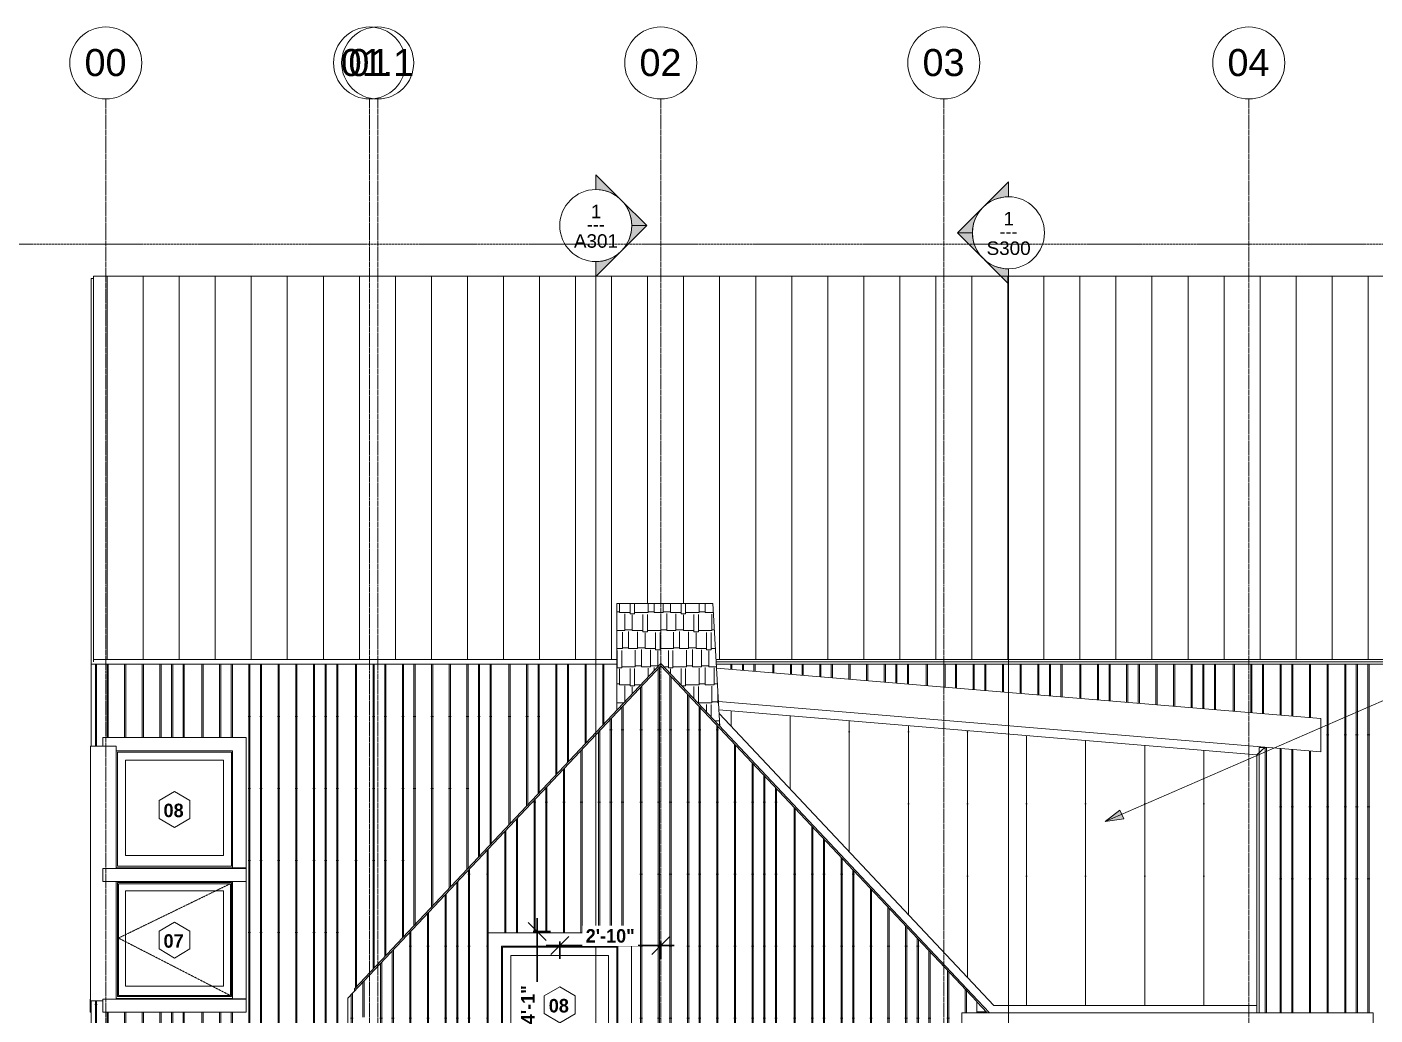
# Model space of a CAD drawing. Header units: inches. Extents: x -3219 to -1869, y -243 to 478.
# Drawn here: x -2738.7 to -2289.7, y 148.9 to 478.1 of the extents above; entities that cross this region are included whole.
import ezdxf

# ---------------------------------------------------------------- set-up
doc = ezdxf.new("R2010")
doc.units = ezdxf.units.IN
doc.header["$MEASUREMENT"] = 0
for name, pattern in [('Aligning Line 1_8_', [0.25, 0.125, -0.125]), ('Dash 1_16_', [0.12499999999999999, 0.06249999999999999, -0.06249999999999999]), ('Grid Line 1_2_', [0.8749999999999999, 0.4999999999999999, -0.125, 0.125, -0.125])]:
    doc.linetypes.add(name, pattern=pattern)
for name, color, linetype, lineweight in [('A-ANNO-DIMS-1', 211, 'Continuous', 30), ('A-FLOR', 192, 'Continuous', 18), ('A-GLAZ', 151, 'Continuous', 18), ('A-GLAZ-1', 151, 'Dash 1_16_', 9), ('A-GLAZ-2', 151, 'Continuous', 9), ('A-GLAZ-CWMG', 51, 'Continuous', 9), ('A-GLAZ-IDEN', 152, 'Continuous', 9), ('A-ROOF', 132, 'Continuous', 18), ('A-ROOF-PATT-1', 132, 'Continuous', 9), ('A-WALL', 113, 'Continuous', 18), ('A-WALL-PATT-1', 111, 'Continuous', 9), ('G-ANNO-SYMB', 111, 'Aligning Line 1_8_', 9), ('G-ANNO-SYMB-1', 111, 'Continuous', 9), ('G-ANNO-TEXT', 231, 'Continuous', 9), ('I-WALL', 2, 'Continuous', 18), ('S-GRID-1', 1, 'Grid Line 1_2_', 9), ('S-GRID-IDEN', 1, 'Continuous', 9)]:
    doc.layers.add(name, color=color, linetype=linetype, lineweight=lineweight)
doc.styles.add('Arial', font='arial.ttf', dxfattribs={"height": 8.999999999999993})
doc.styles.add('Arial_1', font='arial.ttf', dxfattribs={"height": 4.499999999999996})
doc.styles.add('Century Gothic', font='ufonts.com_century-gothic.ttf', dxfattribs={"height": 4.499999999999996})
doc.styles.add('Century Gothic_B', font='GOTHICB.TTF', dxfattribs={"height": 4.499999999999996})
doc.dimstyles.new('OD__1__Tol__', dxfattribs={"dimscale": 12, "dimtxt": 4.698757213728865, "dimasz": 0.5, "dimexe": 0.375, "dimexo": 0.2500000000000001, "dimgap": 0.06250000000000001, "dimtad": 1, "dimdec": 0, "dimzin": 3, "dimdsep": 46, "dimlunit": 4, "dimtxsty": 'Century Gothic_B', "dimblk1": 'OBLIQUE', "dimblk2": 'OBLIQUE', "dimsah": 1, "dimcen": 0.09, "dimdle": 0.375, "dimazin": 0, "dimtfac": 1, "dimtdec": 4, "dimtix": 1, "dimtmove": 0, "dimatfit": 3, "dimfxl": 1, "dimtvp": 1, "dimtfill": 1, "dimfrac": 2, "dimtolj": 1, "dimtzin": 0, "dimlwd": 30, "dimlwe": 30, "dimarcsym": 2})

# ---------------------------------------------------------------- blocks, each defined once
blk = doc.blocks.new('Walls 1 - Walls 1-1121987-BUILDING ELEVATION - WEST')
at = {"layer": 'A-WALL-PATT-1'}
h = blk.add_hatch(dxfattribs=at)
h.set_pattern_fill('FP_8', color=256, style=0, pattern_type=2)
h.set_pattern_definition([(0, (-2538.337, 151), (12.75, 6), [3, -2.5, 3.5, -1.5, -6.5]), (0, (-2538.337, 151), (12.75, 6), [-10.5, 4.5, -2]), (0, (-2535.337, 151.25), (12.75, 6), [2.5, -9.5, 2, -3]), (0, (-2529.337, 150.625), (12.75, 6), [1.5, -15.5]), (90, (-2538.337, 151), (-4.25, 6), [5.75, -18.25]), (90, (-2535.337, 151), (-4.25, 6), [5.625, -18.375]), (90, (-2532.837, 151), (-4.25, 6), [5.25, -18.75]), (90, (-2529.337, 150.625), (-4.25, 6), [5.75, -18.25]), (90, (-2527.837, 150.625), (-4.25, 6), [5.75, -18.25]), (90, (-2523.337, 151), (-4.25, 6), [5.5, -18.5])])
h.paths.add_polyline_path([(-2507.939870554211, 245.1073607175279), (-2510.211683847682, 286.0000000000002), (-2542.256589847803, 286.0000000000002), (-2542.256589847803, 250.4617309669246), (-2527.617933847782, 266.0153029669469), (-2512.512193514933, 249.9654538632954)], flags=0)
at = {"layer": 'A-WALL'}
for p, q in [((-2542.256589847802, 286.0000000000001), (-2510.211683847681, 286.0000000000001)), ((-2542.256589847802, 286.0000000000001), (-2542.256589847802, 250.4617309669246)), ((-2510.211683847681, 286.0000000000001), (-2507.939870554211, 245.1073607175276))]:
    blk.add_line(p, q, dxfattribs=at)
blk = doc.blocks.new('Rectangular Mullion - Profile_Polycarbonate_Lower-2020522-BUILDING ELEVATION - WEST')
at = {"layer": 'A-GLAZ-CWMG'}
for p, q in [((-2416.650625383913, 152.1249999999997), (-2329.08668384768, 152.1249999999997)), ((-2329.08668384768, 152.1249999999997), (-2329.08668384768, 149.6249999999997))]:
    blk.add_line(p, q, dxfattribs=at)
blk = doc.blocks.new('Rectangular Mullion - Profile_Polycarbonate_right-2020525-BUILDING ELEVATION - WEST')
at = {"layer": 'A-GLAZ-CWMG'}
for p, q in [((-2326.33668384768, 238.2037371030436), (-2329.08668384768, 235.6733716787371)), ((-2326.33668384768, 238.2037371030436), (-2326.33668384768, 149.6249999999998)), ((-2329.08668384768, 149.6249999999998), (-2329.08668384768, 235.6733716787371))]:
    blk.add_line(p, q, dxfattribs=at)
blk = doc.blocks.new('Rectangular Mullion - Profile_Polycarbonate_Upper and left-2452946-BUILDING ELEVATION - WEST')
at = {"layer": 'A-GLAZ-CWMG'}
for p, q in [((-2328.336683847748, 238.0984028018148), (-2325.836683847748, 238.0984028018148)), ((-2328.336683847748, 149.6249999999998), (-2328.336683847748, 238.0984028018148)), ((-2325.836683847748, 238.0984028018148), (-2325.836683847748, 149.6249999999998))]:
    blk.add_line(p, q, dxfattribs=at)
blk = doc.blocks.new('Rectangular Mullion - Profile_Polycarbonate_Upper and left-2020523-BUILDING ELEVATION - WEST')
at = {"layer": 'A-GLAZ-CWMG'}
for q in [(-2508.245197615797, 250.6032478260803), (-2326.33668384768, 238.2037371030436)]:
    blk.add_line((-2329.08668384768, 235.673371678737), q, dxfattribs=at)
blk = doc.blocks.new('Rectangular Mullion - Profile_Polycarbonate_Lower-2020524-BUILDING ELEVATION - WEST')
at = {"layer": 'A-GLAZ-CWMG'}
for p, q in [((-2508.176768695962, 249.3715272690512), (-2416.650625383913, 152.1249999999997)), ((-2418.074119290655, 149.6249999999998), (-2425.64918384768, 157.6735060918387))]:
    blk.add_line(p, q, dxfattribs=at)
blk = doc.blocks.new('Window-Picture-Andersen-A_Series - 39-1_4_ x 39-1_4_-2458052-BUILDING ELEVATION - WEST')
at = {"layer": 'A-GLAZ-2'}
for p, q in [((-2580.649183847682, 171.8750000000059), (-2541.899183847683, 171.8750000000059)), ((-2580.649183847682, 132.8750000000059), (-2580.649183847682, 171.8750000000059)), ((-2580.649183847682, 132.7426903449677), (-2580.649183847682, 171.8750000000059)), ((-2580.649183847682, 171.8750000000059), (-2541.899183847682, 171.8750000000059)), ((-2580.274183847682, 171.5000000000059), (-2542.274183847682, 171.5000000000059)), ((-2580.274183847682, 133.5000000000051), (-2580.274183847682, 171.5000000000059)), ((-2542.274183847682, 171.5000000000059), (-2542.274183847682, 133.5000000000051)), ((-2541.899183847683, 171.8750000000059), (-2541.899183847683, 132.8750000000059)), ((-2541.899183847682, 171.8750000000059), (-2541.899183847682, 132.7426903449677)), ((-2577.586683847682, 136.9882812500047), (-2577.586683847682, 168.8125000000059)), ((-2577.586683847682, 168.8125000000059), (-2544.961683847682, 168.8125000000059)), ((-2544.961683847682, 168.8125000000059), (-2544.961683847682, 136.9882812500047)), ((-2544.961683847682, 136.9882812500047), (-2577.586683847682, 136.9882812500047)), ((-2580.649183847682, 132.7426903449677), (-2585.149183847682, 132.7426903449677)), ((-2585.149183847682, 132.6875000000059), (-2585.149183847682, 132.7205613088889)), ((-2585.149183847682, 128.3750000000055), (-2585.149183847682, 132.6875000000059)), ((-2585.149183847682, 132.6875000000059), (-2537.399183847682, 132.6875000000059)), ((-2541.899183847683, 132.8750000000059), (-2580.649183847682, 132.8750000000059)), ((-2542.274183847682, 133.5000000000051), (-2580.274183847682, 133.5000000000051)), ((-2537.399183847682, 132.7426903449677), (-2541.899183847682, 132.7426903449677)), ((-2537.399183847682, 132.7205613088889), (-2537.399183847682, 132.6875000000059)), ((-2537.399183847682, 132.6875000000059), (-2537.399183847682, 128.3750000000055)), ((-2537.399183847682, 128.3750000000055), (-2585.149183847682, 128.3750000000055))]:
    blk.add_line(p, q, dxfattribs=at)
blk = doc.blocks.new('Window-Picture-Andersen-A_Series - 39-1_4_ x 39-1_4_-2457850-BUILDING ELEVATION - WEST')
at = {"layer": 'A-GLAZ-2'}
for p, q in [((-2717.586683847679, 154.2610204361861), (-2717.649183847679, 154.2499999998918)), ((-2717.649183847679, 154.2499999998918), (-2717.649183847679, 149.9374999998914)), ((-2717.649183847679, 149.9374999998914), (-2717.336683847679, 149.9374999998914))]:
    blk.add_line(p, q, dxfattribs=at)
blk = doc.blocks.new('Window-Casement-Andersen-A_Series - ACW3434-V14-BUILDING ELEVATION - WEST')
at = {"layer": 'A-GLAZ-1'}
for p, q in [((-2670.93043384768, 192.7046020861141), (-2708.228785933901, 174.5835510430025)), ((-2708.228785933901, 174.5835510430025), (-2670.93043384768, 155.4193979136687))]:
    blk.add_line(p, q, dxfattribs=at)
at = {"layer": 'A-GLAZ-2'}
for p, q in [((-2665.711683847679, 197.9374999998919), (-2708.961683847679, 197.9374999998919)), ((-2665.711683847679, 197.9374999998919), (-2708.961683847679, 197.9374999998919)), ((-2665.711683847679, 197.8051903448548), (-2665.711683847679, 197.9374999998919)), ((-2665.711683847679, 197.9374999998919), (-2665.711683847679, 197.8051903448548)), ((-2670.211683847679, 193.4374999998918), (-2670.211683847679, 154.4374999998917)), ((-2670.211683847679, 193.4374999998918), (-2670.211683847679, 154.3051903448534)), ((-2665.711683847679, 154.3051903448533), (-2665.711683847679, 193.4374999998926)), ((-2665.711683847679, 193.4374999998926), (-2665.711683847679, 154.3051903448534)), ((-2708.586683847679, 193.0624999998919), (-2670.586683847679, 193.0624999998919)), ((-2708.586683847679, 155.0624999998909), (-2708.586683847679, 193.0624999998919)), ((-2670.930433847679, 192.7046020861141), (-2708.228785933901, 192.7046020861141)), ((-2708.228785933901, 192.7046020861141), (-2708.228785933901, 155.4193979136687)), ((-2705.899183847679, 158.5507812498906), (-2705.899183847679, 190.3749999998918)), ((-2705.899183847679, 190.3749999998918), (-2673.27418384768, 190.3749999998918)), ((-2673.27418384768, 190.3749999998918), (-2673.27418384768, 158.5507812498906)), ((-2670.930433847679, 155.4193979136687), (-2670.930433847679, 192.7046020861141)), ((-2670.586683847679, 193.0624999998919), (-2670.586683847679, 155.0624999998909)), ((-2673.27418384768, 158.5507812498906), (-2705.899183847679, 158.5507812498906)), ((-2713.461683847679, 149.9374999998912), (-2713.461683847679, 154.2499999998916)), ((-2713.461683847679, 154.2499999998916), (-2665.711683847679, 154.2499999998916)), ((-2670.211683847679, 154.4374999998917), (-2708.961683847679, 154.4374999998917)), ((-2670.586683847679, 155.0624999998909), (-2708.586683847679, 155.0624999998909)), ((-2708.228785933901, 155.4193979136687), (-2670.930433847679, 155.4193979136687)), ((-2665.711683847679, 154.3051903448534), (-2670.211683847679, 154.3051903448534)), ((-2665.711683847679, 154.3051903448534), (-2665.711683847679, 154.2499999998916)), ((-2665.711683847679, 154.2499999998916), (-2665.711683847679, 149.9374999998912)), ((-2665.711683847679, 149.9374999998912), (-2713.461683847679, 149.9374999998912))]:
    blk.add_line(p, q, dxfattribs=at)
blk = doc.blocks.new('Window-Picture-Andersen-A_Series - 39-1_4_ x 39-1_4_-V15-BUILDING ELEVATION - WEST')
at = {"layer": 'A-GLAZ-2'}
for p, q in [((-2713.461683847679, 241.4374999998931), (-2713.461683847679, 238.4999999998936)), ((-2665.711683847679, 241.4374999998931), (-2713.461683847679, 241.4374999998931)), ((-2713.461683847679, 238.4999999998936), (-2713.461683847679, 241.4374999998931)), ((-2665.711683847679, 241.4374999998931), (-2713.461683847679, 241.4374999998931)), ((-2665.711683847679, 197.8051903448548), (-2665.711683847679, 241.4374999998931)), ((-2665.711683847679, 241.4374999998931), (-2665.711683847679, 197.8051903448548)), ((-2708.961683847679, 236.937499999893), (-2670.21168384768, 236.937499999893)), ((-2708.961683847679, 236.937499999893), (-2670.211683847679, 236.937499999893)), ((-2708.586683847679, 236.562499999893), (-2670.586683847679, 236.562499999893)), ((-2708.586683847679, 198.5624999998921), (-2708.586683847679, 236.562499999893)), ((-2705.899183847679, 202.0507812498918), (-2705.899183847679, 233.8749999998929)), ((-2705.899183847679, 233.8749999998929), (-2673.27418384768, 233.8749999998929)), ((-2673.27418384768, 233.8749999998929), (-2673.27418384768, 202.0507812498918)), ((-2670.586683847679, 236.562499999893), (-2670.586683847679, 198.5624999998921)), ((-2670.21168384768, 236.937499999893), (-2670.21168384768, 197.937499999893)), ((-2670.211683847679, 236.937499999893), (-2670.211683847679, 197.8051903448548)), ((-2713.461683847679, 193.4374999998926), (-2713.461683847679, 197.749999999893)), ((-2713.461683847679, 197.749999999893), (-2665.711683847679, 197.749999999893)), ((-2670.21168384768, 197.937499999893), (-2708.961683847679, 197.937499999893)), ((-2670.586683847679, 198.5624999998921), (-2708.586683847679, 198.5624999998921)), ((-2673.27418384768, 202.0507812498918), (-2705.899183847679, 202.0507812498918)), ((-2665.711683847679, 197.8051903448548), (-2670.211683847679, 197.8051903448548)), ((-2665.711683847679, 197.8051903448548), (-2665.711683847679, 197.749999999893)), ((-2665.711683847679, 197.749999999893), (-2665.711683847679, 193.4374999998926)), ((-2665.711683847679, 193.4374999998926), (-2713.461683847679, 193.4374999998926))]:
    blk.add_line(p, q, dxfattribs=at)
blk = doc.blocks.new('Rectangular Mullion - Stud - Vertical-1967733-BUILDING ELEVATION - WEST')
at = {"layer": 'A-GLAZ-CWMG'}
blk.add_line((-2422.336683847679, 153.3405467441818), (-2418.842610173107, 149.6249999999998), dxfattribs=at)
blk = doc.blocks.new('Walls 4 - Walls 2-1996288-BUILDING ELEVATION - WEST')
at = {"layer": 'A-WALL'}
for p, q in [((-2717.586683847679, 238.4999999998936), (-2708.961683847679, 238.4999999998936)), ((-2717.586683847679, 153.6250000000009), (-2717.586683847679, 238.4999999998936)), ((-2708.961683847679, 197.749999999893), (-2708.961683847679, 238.4999999998936)), ((-2708.961683847679, 154.2499999998915), (-2708.961683847679, 193.4374999998925)), ((-2713.461683847679, 153.6250000000009), (-2717.586683847679, 153.6250000000009))]:
    blk.add_line(p, q, dxfattribs=at)
blk = doc.blocks.new('Grid - Grid Head - Circle-50561-BUILDING ELEVATION - WEST')
at = {"layer": 'S-GRID-IDEN'}
for start, end in [(0, 180), (180, 359.9999999999991)]:
    blk.add_arc((-2527.617933847781, 466.144851089382), 12, start, end, dxfattribs=at)
blk = doc.blocks.new('Section - Section Head - Filled-22785-BUILDING ELEVATION - WEST')
at = {"layer": 'G-ANNO-SYMB-1'}
h = blk.add_hatch(color=256, dxfattribs=at)
edge = h.paths.add_edge_path(flags=0)
edge.add_line((-2792.746510440414, -216.7579785171439), (-2800.798738118733, -208.7057508388254))
edge.add_line((-2800.798738118733, -208.7057508388254), (-2800.798738118733, -213.6606957918207))
edge.add_arc((-2800.798738118733, -225.6763135873026), 12.01561779548195, 47.92160497537708, 90.0000000000004, ccw=False)
h = blk.add_hatch(color=256, dxfattribs=at)
edge = h.paths.add_edge_path(flags=0)
edge.add_arc((-2800.798738118733, -225.6763135873026), 11.99999999999997, -2.2737367544323206e-13, 45.000000000000114, ccw=False)
edge.add_line((-2788.798738118733, -225.6763135873026), (-2783.828175370255, -225.6763135873026))
edge.add_line((-2783.828175370255, -225.6763135873026), (-2792.313456744494, -217.191032213064))
h = blk.add_hatch(color=256, dxfattribs=at)
edge = h.paths.add_edge_path(flags=0)
edge.add_line((-2792.313456744494, -234.1615949615411), (-2783.828175370255, -225.6763135873026))
edge.add_line((-2783.828175370255, -225.6763135873026), (-2788.798738118733, -225.6763135873026))
edge.add_arc((-2800.798738118733, -225.6763135873025), 12.0000000000001, 314.99999999999983, 359.9999999999996, ccw=False)
h = blk.add_hatch(color=256, dxfattribs=at)
edge = h.paths.add_edge_path(flags=0)
edge.add_arc((-2800.798738118733, -225.6763135873027), 12.01561779548175, 269.9999999999998, 312.07839502462355, ccw=False)
edge.add_line((-2800.798738118733, -237.6919313827844), (-2800.798738118733, -242.6468763357797))
edge.add_line((-2800.798738118733, -242.6468763357797), (-2792.746510440414, -234.5946486574612))
for p, q in [((-2800.798738118733, -213.6606957918207), (-2800.798738118733, -208.7057508388254)), ((-2800.798738118733, -208.7057508388254), (-2792.746510440414, -216.7579785171439)), ((-2792.313456744494, -217.191032213064), (-2783.828175370255, -225.6763135873026)), ((-2783.828175370255, -225.6763135873026), (-2792.313456744494, -234.1615949615411)), ((-2788.798738118733, -225.6763135873026), (-2783.828175370255, -225.6763135873026)), ((-2783.828175370255, -225.6763135873026), (-2788.798738118733, -225.6763135873026)), ((-2792.746510440414, -234.5946486574612), (-2800.798738118733, -242.6468763357797)), ((-2800.798738118733, -242.6468763357797), (-2800.798738118733, -237.6919313827844))]:
    blk.add_line(p, q, dxfattribs=at)
for centre, radius, start, end in [((-2800.798738118733, -225.6919313827844), 12.00000000000004, 90.0000000000002, 269.9999999999998), ((-2800.798738118733, -225.6763135873026), 12.01561779548195, 47.92160497537668, 90), ((-2800.798738118733, -225.6919313827844), 12, 269.9999999999996, 90), ((-2800.798738118733, -225.6763135873026), 11.99999999999997, 359.9999999999995, 44.99999999999971), ((-2800.798738118733, -225.6763135873025), 12.0000000000001, 314.9999999999995, 359.9999999999992), ((-2800.798738118733, -225.6763135873027), 12.01561779548175, 269.9999999999994, 312.0783950246232)]:
    blk.add_arc(centre, radius, start, end, dxfattribs=at)
blk = doc.blocks.new('Window Tag - ONE-1713238-BUILDING ELEVATION - WEST')
at = {"layer": 'A-GLAZ-IDEN'}
for p, q in [((-2073.774183847682, 209.1250000000001), (-2078.916050265222, 206.0972462441989)), ((-2068.638442965538, 206.0996430783892), (-2073.774183847682, 209.1250000000001)), ((-2078.916050265222, 206.0972462441989), (-2078.916050265222, 200.1539653456594)), ((-2068.638442965538, 200.1300820502682), (-2068.638442965538, 206.0996430783893)), ((-2078.916050265222, 200.1539653456594), (-2073.774183847682, 197.1250000000001)), ((-2073.774183847682, 197.1250000000001), (-2068.638442965538, 200.1300820502682))]:
    blk.add_line(p, q, dxfattribs=at)
blk = doc.blocks.new('_Oblique')
at = {"color": 0, "linetype": 'ByBlock', "lineweight": -2}
blk.add_line((-0.5, -0.5), (0.5, 0.5), dxfattribs=at)
blk = doc.blocks.new('DIMBLOCK2-BUILDING ELEVATION - WEST')
at = {"layer": 'A-ANNO-DIMS-1', "color": 0, "lineweight": 30, "transparency": 16777216}
for p, q in [((-2565.774183847682, 172.1581018549175), (-2523.117933847783, 172.1581018549175)), ((-2561.274183847682, 173.4007425420368), (-2561.274183847682, 167.6581018549175)), ((-2527.617933847783, 173.4007425420368), (-2527.617933847783, 167.6581018549175))]:
    blk.add_line(p, q, dxfattribs=at)
at = {"layer": 'Defpoints', "color": 0, "transparency": 16777216}
for p in [(-2561.274183847682, 176.4007425420368), (-2527.617933847783, 176.4007425420368), (-2527.617933847783, 172.1581018549175)]:
    blk.add_point(p, dxfattribs=at)
at = {"layer": 'A-ANNO-DIMS-1', "color": 0, "lineweight": 30, "transparency": 16777216, "xscale": 5.999999999999999, "yscale": 5.999999999999999, "zscale": 5.999999999999999, "rotation": 180}
blk.add_blockref('_Oblique', (-2561.274183847682, 172.1581018549175), dxfattribs=at)
at = {"layer": 'A-ANNO-DIMS-1', "color": 0, "lineweight": 30, "transparency": 16777216, "xscale": 5.999999999999999, "yscale": 5.999999999999999, "zscale": 5.999999999999999}
blk.add_blockref('_Oblique', (-2527.617933847783, 172.1581018549175), dxfattribs=at)
at = {"layer": 'A-ANNO-DIMS-1', "color": 0, "transparency": 16777216, "insert": (-2544.446058847732, 175.271290179661), "char_height": 4.499999999999996, "attachment_point": 5, "style": 'Century Gothic_B', "bg_fill": 3, "box_fill_scale": 1.25, "bg_fill_color": 256, "bg_fill_true_color": 13158600, "bg_fill_transparency": 0}
blk.add_mtext('\\A1;2\'-10"', dxfattribs=at)
blk = doc.blocks.new('DIMBLOCK4-BUILDING ELEVATION - WEST')
at = {"layer": 'A-ANNO-DIMS-1', "color": 0, "lineweight": 30, "transparency": 16777216}
for p, q in [((-2568.819908555216, 123.500000000005), (-2568.819908555216, 181.2500000000058)), ((-2570.062549242334, 176.7500000000058), (-2564.319908555216, 176.7500000000058)), ((-2570.062549242334, 128.000000000005), (-2564.319908555216, 128.000000000005))]:
    blk.add_line(p, q, dxfattribs=at)
at = {"layer": 'Defpoints', "color": 0, "transparency": 16777216}
for p in [(-2573.062549242334, 176.7500000000058), (-2568.819908555216, 176.7500000000058), (-2573.062549242334, 128.000000000005)]:
    blk.add_point(p, dxfattribs=at)
at = {"layer": 'A-ANNO-DIMS-1', "color": 0, "lineweight": 30, "transparency": 16777216, "xscale": 5.999999999999999, "yscale": 5.999999999999999, "zscale": 5.999999999999999}
for p, rotation in [((-2568.819908555216, 176.7500000000058), 90), ((-2568.819908555216, 128.000000000005), 270)]:
    blk.add_blockref('_Oblique', p, dxfattribs=dict(at, rotation=rotation))
at = {"layer": 'A-ANNO-DIMS-1', "color": 0, "transparency": 16777216, "insert": (-2571.876502725903, 152.3750000000061), "char_height": 4.499999999999996, "attachment_point": 5, "rotation": 90, "style": 'Century Gothic_B', "bg_fill": 3, "box_fill_scale": 1.25, "bg_fill_color": 256, "bg_fill_true_color": 13158600, "bg_fill_transparency": 0}
blk.add_mtext('\\A1;4\'-1"', dxfattribs=at)

msp = doc.modelspace()

# ---------------------------------------------------------------- hatches: boundary and pattern name
at = {"layer": 'A-ROOF-PATT-1'}
h = msp.add_hatch(dxfattribs=at)
h.set_pattern_fill('FP_26', color=256, style=0, pattern_type=2)
h.set_pattern_definition([(90, (0, -4103.64), (-12, 7.347880794884119e-16), [])])
h.paths.add_polyline_path([(-2274.428315166288, 267.3514354326579), (-2017.08668384768, 267.3514354326579), (-2017.08668384768, 395.070185432658), (-2716.58668384768, 395.070185432658), (-2716.58668384768, 267.3514354326579), (-2542.256589847803, 267.3514354326579), (-2542.256589847803, 286.0000000000002), (-2510.211683847682, 286.0000000000002), (-2509.175652482829, 267.3514354326579), (-2495.211683847682, 267.3514354326579)], flags=0)
at = {"layer": 'A-WALL-PATT-1'}
h = msp.add_hatch(dxfattribs=at)
h.set_pattern_fill('FP_24', color=256, style=0, pattern_type=2)
h.set_pattern_definition([(90, (-2516.964, 104.382), (-51.125, 3.130503380320422e-15), [24, 0, 0, 0]), (90, (-2511.464, 104.382), (-51.125, 3.130503380320422e-15), [24, 0, 0, 0]), (90, (-2511.089, 104.382), (-51.125, 3.130503380320422e-15), [24, 0, 0, 0]), (90, (-2507.589, 104.382), (-51.125, 3.130503380320422e-15), [24, 0, 0, 0]), (90, (-2507.214, 104.382), (-51.125, 3.130503380320422e-15), [24, 0, 0, 0]), (90, (-2501.714, 104.382), (-51.125, 3.130503380320422e-15), [24, 0, 0, 0]), (90, (-2501.339, 104.382), (-51.125, 3.130503380320422e-15), [24, 0, 0, 0]), (90, (-2489.964, 104.382), (-51.125, 3.130503380320422e-15), [24, 0, 0, 0]), (90, (-2489.589, 104.382), (-51.125, 3.130503380320422e-15), [24, 0, 0, 0]), (90, (-2486.089, 104.382), (-51.125, 3.130503380320422e-15), [24, 0, 0, 0]), (90, (-2485.714, 104.382), (-51.125, 3.130503380320422e-15), [24, 0, 0, 0]), (90, (-2482.214, 104.382), (-51.125, 3.130503380320422e-15), [24, 0, 0, 0]), (90, (-2481.839, 104.382), (-51.125, 3.130503380320422e-15), [24, 0, 0, 0]), (90, (-2475.964, 104.382), (-51.125, 3.130503380320422e-15), [24, 0, 0, 0]), (90, (-2475.589, 104.382), (-51.125, 3.130503380320422e-15), [24, 0, 0, 0]), (90, (-2470.089, 104.382), (-51.125, 3.130503380320422e-15), [24, 0, 0, 0]), (90, (-2469.714, 104.382), (-51.125, 3.130503380320422e-15), [24, 0, 0, 0]), (90, (-2466.214, 104.382), (-51.125, 3.130503380320422e-15), [24, 0, 0, 0]), (90, (-2495.839, 104.382), (-51.125, 3.130503380320422e-15), [24, 0, 0, 0]), (90, (-2495.464, 104.382), (-51.125, 3.130503380320422e-15), [24, 0, 0, 0])])
h.paths.add_polyline_path([(-2717.33668384768, 117.9375000000015), (-2711.336683847679, 117.9375000000015), (-2711.336683847679, 138.6249999999998), (-2632.408949248531, 138.6249999999998), (-2631.836683847735, 139.2330319883453), (-2631.836683847735, 154.5533424963766), (-2629.586683847884, 156.9439674962185), (-2629.586683847884, 157.6735060918388), (-2542.256589847803, 250.4617309669246), (-2542.256589847803, 265.8943286515071), (-2717.33668384768, 265.8943286515071), (-2717.33668384768, 238.4999999998938), (-2713.46168384768, 238.4999999998938), (-2713.46168384768, 241.4374999998933), (-2665.71168384768, 241.4374999998933), (-2665.71168384768, 149.9374999998912), (-2713.46168384768, 149.9374999998912), (-2713.46168384768, 153.625000000001), (-2717.33668384768, 153.625000000001), (-2717.33668384768, 123.2572348766329)], flags=0)
h = msp.add_hatch(dxfattribs=at)
h.set_pattern_fill('FP_11', color=256, style=0, pattern_type=2)
h.set_pattern_definition([(90, (-2421.962, 3.875), (-51.125, 3.130503380320422e-15), [24, 0, 0, 0]), (90, (-2416.462, 3.875), (-51.125, 3.130503380320422e-15), [24, 0, 0, 0]), (90, (-2416.087, 3.875), (-51.125, 3.130503380320422e-15), [24, 0, 0, 0]), (90, (-2412.587, 3.875), (-51.125, 3.130503380320422e-15), [24, 0, 0, 0]), (90, (-2412.212, 3.875), (-51.125, 3.130503380320422e-15), [24, 0, 0, 0]), (90, (-2406.712, 3.875), (-51.125, 3.130503380320422e-15), [24, 0, 0, 0]), (90, (-2406.337, 3.875), (-51.125, 3.130503380320422e-15), [24, 0, 0, 0]), (90, (-2394.962, 3.875), (-51.125, 3.130503380320422e-15), [24, 0, 0, 0]), (90, (-2394.587, 3.875), (-51.125, 3.130503380320422e-15), [24, 0, 0, 0]), (90, (-2391.087, 3.875), (-51.125, 3.130503380320422e-15), [24, 0, 0, 0]), (90, (-2390.712, 3.875), (-51.125, 3.130503380320422e-15), [24, 0, 0, 0]), (90, (-2387.212, 3.875), (-51.125, 3.130503380320422e-15), [24, 0, 0, 0]), (90, (-2386.837, 3.875), (-51.125, 3.130503380320422e-15), [24, 0, 0, 0]), (90, (-2380.962, 3.875), (-51.125, 3.130503380320422e-15), [24, 0, 0, 0]), (90, (-2380.587, 3.875), (-51.125, 3.130503380320422e-15), [24, 0, 0, 0]), (90, (-2375.087, 3.875), (-51.125, 3.130503380320422e-15), [24, 0, 0, 0]), (90, (-2374.712, 3.875), (-51.125, 3.130503380320422e-15), [24, 0, 0, 0]), (90, (-2371.212, 3.875), (-51.125, 3.130503380320422e-15), [24, 0, 0, 0]), (90, (-2400.837, 3.875), (-51.125, 3.130503380320422e-15), [24, 0, 0, 0]), (90, (-2400.462, 3.875), (-51.125, 3.130503380320422e-15), [24, 0, 0, 0])])
h.paths.add_polyline_path([(-2631.836683847735, 4.249999999999971), (-2422.33668384768, 4.249999999999971), (-2422.33668384768, 133.8749999999999), (-2425.649183847679, 133.8749999999999), (-2425.649183847679, 133.1249999999997), (-2430.774183847679, 133.1249999999997), (-2430.774183847679, 148.2499999999998), (-2427.33668384768, 148.2499999999998), (-2427.33668384768, 149.6249999999999), (-2422.33668384768, 149.6249999999999), (-2422.33668384768, 153.4244362462188), (-2527.617933847782, 265.2857643713265), (-2631.836683847735, 154.5533424963766), (-2631.836683847735, 10.24690707641258)], flags=0)
h.paths.add_polyline_path([(-2537.399183847683, 128.3750000000057), (-2585.149183847682, 128.3750000000057), (-2585.149183847682, 176.375000000006), (-2537.399183847683, 176.375000000006), (-2537.399183847683, 132.6747621933179)], flags=0)
h.paths.add_polyline_path([(-2624.461683847884, 133.1249999999998), (-2629.586683847884, 133.1249999999998), (-2629.586683847884, 148.2499999999999), (-2624.461683847884, 148.2499999999999), (-2624.461683847884, 142.0922895100029)], flags=0)
h = msp.add_hatch(dxfattribs=at)
h.set_pattern_fill('FP_2', color=256, style=0, pattern_type=2)
h.set_pattern_definition([(90, (-2020.087, 122.25), (-51.125, 3.130503380320422e-15), [24, 0, 0, 0]), (90, (-2014.587, 122.25), (-51.125, 3.130503380320422e-15), [24, 0, 0, 0]), (90, (-2014.212, 122.25), (-51.125, 3.130503380320422e-15), [24, 0, 0, 0]), (90, (-2010.712, 122.25), (-51.125, 3.130503380320422e-15), [24, 0, 0, 0]), (90, (-2010.337, 122.25), (-51.125, 3.130503380320422e-15), [24, 0, 0, 0]), (90, (-2004.837, 122.25), (-51.125, 3.130503380320422e-15), [24, 0, 0, 0]), (90, (-2004.462, 122.25), (-51.125, 3.130503380320422e-15), [24, 0, 0, 0]), (90, (-1993.087, 122.25), (-51.125, 3.130503380320422e-15), [24, 0, 0, 0]), (90, (-1992.712, 122.25), (-51.125, 3.130503380320422e-15), [24, 0, 0, 0]), (90, (-1989.212, 122.25), (-51.125, 3.130503380320422e-15), [24, 0, 0, 0]), (90, (-1988.837, 122.25), (-51.125, 3.130503380320422e-15), [24, 0, 0, 0]), (90, (-1985.337, 122.25), (-51.125, 3.130503380320422e-15), [24, 0, 0, 0]), (90, (-1984.962, 122.25), (-51.125, 3.130503380320422e-15), [24, 0, 0, 0]), (90, (-1979.087, 122.25), (-51.125, 3.130503380320422e-15), [24, 0, 0, 0]), (90, (-1978.712, 122.25), (-51.125, 3.130503380320422e-15), [24, 0, 0, 0]), (90, (-1973.212, 122.25), (-51.125, 3.130503380320422e-15), [24, 0, 0, 0]), (90, (-1972.837, 122.25), (-51.125, 3.130503380320422e-15), [24, 0, 0, 0]), (90, (-1969.337, 122.25), (-51.125, 3.130503380320422e-15), [24, 0, 0, 0]), (90, (-1998.962, 122.25), (-51.125, 3.130503380320422e-15), [24, 0, 0, 0]), (90, (-1998.587, 122.25), (-51.125, 3.130503380320422e-15), [24, 0, 0, 0])])
h.paths.add_polyline_path([(-2016.336683847681, 134.6249999999999), (-2016.336683847681, 265.8943286515071), (-2509.094702106099, 265.8943286515071), (-2509.015299594673, 264.4650834458532), (-2307.774183847682, 247.6949904669371), (-2307.774183847682, 236.6568621030441), (-2326.33668384768, 238.203737103044), (-2326.33668384768, 238.098402801815), (-2325.836683847748, 238.098402801815), (-2325.836683847748, 149.6249999999999), (-2290.33668384768, 149.6249999999999), (-2290.33668384768, 134.6249999999999), (-2049.899183847684, 134.6249999999999)], flags=0)
h.paths.add_polyline_path([(-2097.649183847684, 179.1250000000003), (-2097.649183847684, 227.1250000000011), (-2049.899183847684, 227.1250000000011), (-2049.899183847684, 179.1250000000003)], flags=0)
h = msp.add_hatch(dxfattribs=at)
h.set_pattern_fill('FP_12', color=256, style=0, pattern_type=2)
h.set_pattern_definition([(90, (-2307.364, 147.25), (-19.685, 1.205358612060782e-15), [24, 0, 0, 0])])
h.paths.add_polyline_path([(-2416.650625383914, 152.1249999999998), (-2329.08668384768, 152.1249999999999), (-2329.08668384768, 235.6733716787372), (-2508.245197615797, 250.6032478260805), (-2508.176768695962, 249.3715272690514), (-2416.677629924575, 152.1536923244525)], flags=0)
at = {"layer": 'G-ANNO-TEXT'}
msp.add_hatch(color=256, dxfattribs=at).paths.add_polyline_path([(-2379.530358373145, 213.3682921774384), (-2373.387772385174, 214.2920459814757), (-2374.67259976465, 217.2395794325623)], flags=0)

# ---------------------------------------------------------------- linework, layer by layer
at = {"layer": 'A-FLOR'}
msp.add_line((-2422.33668384768, 149.9999999999998), (-2419.195257500185, 149.9999999999998), dxfattribs=at)
at = {"layer": 'A-ROOF'}
for p, q in [((-2716.58668384768, 395.0701854326563), (-2017.086683847681, 395.0701854326563)), ((-2716.58668384768, 266.6443286515065), (-2716.58668384768, 395.0701854326576)), ((-2716.58668384768, 267.3514354326577), (-2542.256589847802, 267.3514354326577)), ((-2629.586683847883, 157.6735060918388), (-2527.617933847781, 266.0153029669466)), ((-2527.617933847781, 266.015302966947), (-2425.64918384768, 157.6735060918388)), ((-2509.175652482829, 267.3514354326577), (-2017.086683847681, 267.3514354326577)), ((-2509.015299594673, 264.4650834458529), (-2307.774183847682, 247.6949904669369)), ((-2307.774183847682, 236.6568621030439), (-2508.399218011572, 253.3756149500348)), ((-2307.774183847682, 247.6949904669369), (-2307.774183847682, 236.6568621030439)), ((-2629.586683847883, 156.9439674962184), (-2629.586683847883, 157.6735060918388)), ((-2425.64918384768, 157.6735060918388), (-2425.64918384768, 156.9439674962182)), ((-2427.33668384768, 149.6249999999998), (-2290.336683847681, 149.6249999999998)), ((-2427.33668384768, 149.6249999999998), (-2427.33668384768, 134.6249999999998)), ((-2290.336683847681, 149.6249999999998), (-2290.33668384768, 134.6249999999998))]:
    msp.add_line(p, q, dxfattribs=at)
at = {"layer": 'G-ANNO-SYMB'}
msp.add_line((-2876.844585947335, 405.7698510893824), (-1983.836615210244, 405.7698510893824), dxfattribs=at)
at = {"layer": 'G-ANNO-SYMB-1'}
for p, q in [((-2549.242933847782, -211.2680664901155), (-2549.242933847782, 399.9518907254702)), ((-2411.798738118733, -213.6763135873028), (-2411.798738118733, 397.5436436282829))]:
    msp.add_line(p, q, dxfattribs=at)
at = {"layer": 'G-ANNO-TEXT'}
for p, q in [((-2379.530358373145, 213.3682921774384), (-1995.670628685589, 380.6924290414726)), ((-2374.67259976465, 217.2395794325623), (-2379.530358373145, 213.3682921774384)), ((-2373.387772385174, 214.2920459814757), (-2374.67259976465, 217.2395794325623)), ((-2379.530358373145, 213.3682921774384), (-2373.387772385174, 214.2920459814757))]:
    msp.add_line(p, q, dxfattribs=at)
at = {"layer": 'I-WALL'}
for p, q in [((-2717.336683847679, 238.4999999998936), (-2717.33668384768, 394.3630786514557)), ((-2717.33668384768, 394.3630786514557), (-2716.58668384768, 394.3630786514557)), ((-2542.256589847802, 265.8943286515068), (-2717.336683847679, 265.8943286515068)), ((-2527.617933847781, 265.2857643713263), (-2631.836683847735, 154.5533424963765)), ((-2422.33668384768, 153.4244362462188), (-2527.617933847781, 265.2857643713263)), ((-2017.086683847681, 266.6443286515067), (-2509.136368772765, 266.6443286515067)), ((-2016.336683847681, 265.8943286515068), (-2509.094702106098, 265.8943286515068)), ((-2713.461683847679, 238.4999999998936), (-2713.461683847679, 241.437499999893)), ((-2713.461683847679, 241.437499999893), (-2665.711683847679, 241.437499999893)), ((-2665.711683847679, 241.437499999893), (-2665.711683847679, 197.8051021813644)), ((-2665.711683847679, 193.4374999998926), (-2665.711683847679, 154.3051021813629)), ((-2585.149183847682, 132.7205613088888), (-2585.149183847682, 176.3750000000059)), ((-2585.149183847682, 176.3750000000059), (-2537.399183847682, 176.3750000000059)), ((-2537.399183847682, 176.3750000000059), (-2537.399183847682, 132.7205613088888)), ((-2717.336683847679, 153.6250000000009), (-2717.336683847679, 117.9375000000014)), ((-2631.836683847735, 154.5533424963765), (-2631.836683847735, 4.250000000000035)), ((-2422.33668384768, 149.6249999999998), (-2422.33668384768, 153.4244362462188))]:
    msp.add_line(p, q, dxfattribs=at)
at = {"layer": 'S-GRID-1'}
for p, q in [((-2712.461683847678, -165.07357144496), (-2712.461683847678, 454.1448510893824)), ((-2624.586683847817, -165.07357144496), (-2624.586683847817, 454.1448510893824)), ((-2621.899183847884, -165.07357144496), (-2621.899183847884, 454.1448510893824)), ((-2527.617933847783, -165.07357144496), (-2527.617933847783, 454.1448510893824)), ((-2433.336683847681, -165.07357144496), (-2433.336683847681, 454.1448510893824)), ((-2331.774183847681, -165.07357144496), (-2331.774183847681, 454.1448510893824))]:
    msp.add_line(p, q, dxfattribs=at)

# ---------------------------------------------------------------- block references
at = {"layer": 'A-GLAZ'}
for name in ['Window-Picture-Andersen-A_Series - 39-1_4_ x 39-1_4_-V15-BUILDING ELEVATION - WEST', 'Window-Casement-Andersen-A_Series - ACW3434-V14-BUILDING ELEVATION - WEST', 'Window-Picture-Andersen-A_Series - 39-1_4_ x 39-1_4_-2458052-BUILDING ELEVATION - WEST', 'Window-Picture-Andersen-A_Series - 39-1_4_ x 39-1_4_-2457850-BUILDING ELEVATION - WEST']:
    msp.add_blockref(name, (0, 0), dxfattribs=at)
at = {"layer": 'A-GLAZ-CWMG'}
for name in ['Rectangular Mullion - Profile_Polycarbonate_Upper and left-2020523-BUILDING ELEVATION - WEST', 'Rectangular Mullion - Profile_Polycarbonate_Lower-2020524-BUILDING ELEVATION - WEST', 'Rectangular Mullion - Profile_Polycarbonate_right-2020525-BUILDING ELEVATION - WEST', 'Rectangular Mullion - Profile_Polycarbonate_Upper and left-2452946-BUILDING ELEVATION - WEST', 'Rectangular Mullion - Stud - Vertical-1967733-BUILDING ELEVATION - WEST', 'Rectangular Mullion - Profile_Polycarbonate_Lower-2020522-BUILDING ELEVATION - WEST']:
    msp.add_blockref(name, (0, 0), dxfattribs=at)
at = {"layer": 'A-GLAZ-IDEN'}
for p in [(-615.8124999999949, 14.312499999892), (-615.8124999999949, -29.18750000010906), (-487.4999999999979, -50.74999999999502)]:
    msp.add_blockref('Window Tag - ONE-1713238-BUILDING ELEVATION - WEST', p, dxfattribs=at)
at = {"layer": 'A-WALL'}
for name in ['Walls 1 - Walls 1-1121987-BUILDING ELEVATION - WEST', 'Walls 4 - Walls 2-1996288-BUILDING ELEVATION - WEST']:
    msp.add_blockref(name, (0, 0), dxfattribs=at)
at = {"layer": 'G-ANNO-SYMB-1', "extrusion": (0, 0, -1), "rotation": 180}
msp.add_blockref('Section - Section Head - Filled-22785-BUILDING ELEVATION - WEST', (-251.5558042709515, 186.2755771381566), dxfattribs=at)
at = {"layer": 'G-ANNO-SYMB-1', "rotation": 180}
msp.add_blockref('Section - Section Head - Filled-22785-BUILDING ELEVATION - WEST', (-5212.597476237465, 183.8673300409903), dxfattribs=at)
at = {"layer": 'S-GRID-IDEN'}
for p in [(-184.8437499998944, 0), (-96.96875000003364, 0), (-94.28125000010105, 0), (0, 0), (94.28125000010174, 0), (195.8437500001016, 0)]:
    msp.add_blockref('Grid - Grid Head - Circle-50561-BUILDING ELEVATION - WEST', p, dxfattribs=at)

# ---------------------------------------------------------------- texts
at = {"layer": 'A-GLAZ-IDEN', "char_height": 4.499999999999996, "width": 8.78699999999999, "attachment_point": 1, "style": 'Century Gothic_B'}
for s, insert in [('08', (-2693.224077715416, 219.3631215683514)), ('07', (-2693.224077715416, 175.8631215683504)), ('08', (-2564.911577715418, 154.3006215684644))]:
    msp.add_mtext(s, dxfattribs=dict(at, insert=insert))
at = {"layer": 'G-ANNO-SYMB-1', "char_height": 4.499999999999996, "attachment_point": 1}
for s, insert, width, style in [('1', (-2550.903422085659, 418.9062089555538), 4.241999999999996, 'Arial_1'), ('1', (-2413.45922635661, 416.4979618583665), 4.241999999999996, 'Arial_1'), ('A301', (-2556.525469329753, 409.0880868608874), 17.87699999999998, 'Arial_1'), ('---', (-2552.229077629017, 414.6528624988609), 7.726499999999994, 'Century Gothic'), ('---', (-2414.784881899968, 412.2446154016736), 7.726499999999994, 'Century Gothic'), ('S300', (-2419.081273600704, 406.6798397637002), 17.87699999999998, 'Arial_1')]:
    msp.add_mtext(s, dxfattribs=dict(at, insert=insert, width=width, style=style))
at = {"layer": 'S-GRID-IDEN', "char_height": 8.999999999999993, "attachment_point": 1, "style": 'Arial'}
for s, insert, width in [('00', (-2719.531707208626, 470.7888208297113), 16.96799999999999), ('01.1', (-2634.213301697022, 470.7888208297113), 29.69399999999997), ('01', (-2631.656707208766, 470.7888208297113), 16.96799999999999), ('02', (-2534.687957208731, 470.7888208297113), 16.96799999999999), ('03', (-2440.40670720863, 470.7888208297113), 16.96799999999999), ('04', (-2338.84420720863, 470.7888208297113), 16.96799999999999)]:
    msp.add_mtext(s, dxfattribs=dict(at, insert=insert, width=width))

# ---------------------------------------------------------------- next in the draw order: dimensions: what is measured, and where the dimension line sits
at = {"layer": 'A-ANNO-DIMS-1'}
dim = msp.add_linear_dim(base=(-2527.617933847783, 172.1581018549175), p1=(-2561.274183847682, 176.4007425420368), p2=(-2527.617933847783, 176.4007425420368), dimstyle='OD__1__Tol__', override={"dimpost": '<>', "dimfxl": 33.65624999989905}, dxfattribs=at)
dim.commit()
dim.dimension.update_dxf_attribs({"geometry": 'DIMBLOCK2-BUILDING ELEVATION - WEST', "text_midpoint": (-2544.446058847732, 175.271290179661)})

# ---------------------------------------------------------------- next in the draw order: dimensions: what is measured, and where the dimension line sits
dim = msp.add_linear_dim(base=(-2568.819908555216, 176.7500000000058), p1=(-2573.062549242333, 128.0000000000049), p2=(-2573.062549242333, 176.7500000000057), angle=89.99999999999991, dimstyle='OD__1__Tol__', override={"dimpost": '<>', "dimfxl": 48.7500000000008}, dxfattribs=at)
dim.commit()
dim.dimension.update_dxf_attribs({"geometry": 'DIMBLOCK4-BUILDING ELEVATION - WEST', "text_midpoint": (-2571.876502725903, 152.3750000000061)})

doc.saveas('drawing.dxf')
